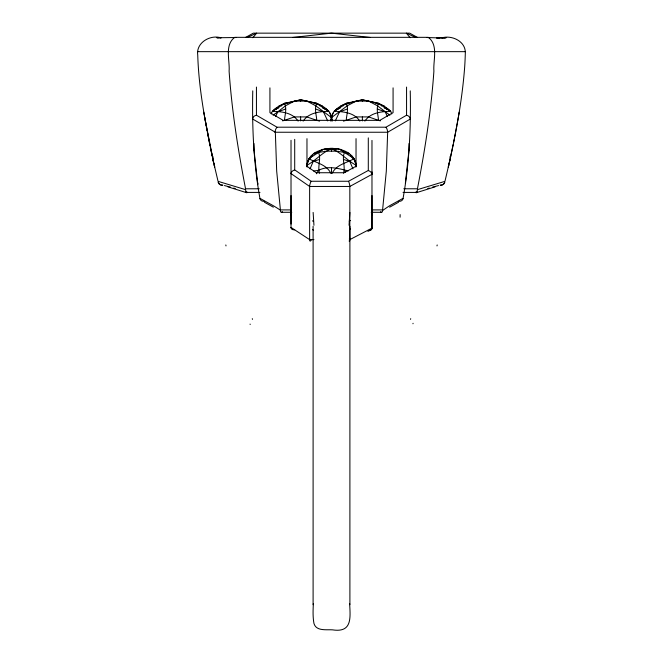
<?xml version="1.0" encoding="UTF-8"?>
<svg xmlns="http://www.w3.org/2000/svg" width="663" height="663" viewBox="0 0 663 663"><rect width="100%" height="100%" fill="white"/><g stroke="black" fill="none" stroke-linecap="round" stroke-linejoin="round"><path stroke-width="0.99" d="M280.499 210.229A275.36 208.29 -57.6 0 0 272.941 205.513L259.921 198.336C253.539 162.907 252.023 126.799 252.76 90.864M271.283 113.986L271.283 113.075C274.126 108.326 279.637 105.649 284.468 103.337C287.145 108.55 284.85 114.84 284.468 120.359L282.595 120.857M291.016 227.359L291.024 140.307M294.704 139.346L294.704 169.885L311.154 181.256L348.547 181.256L368.296 170.474L368.296 137.863M336.298 149.274L336.298 148.81C345.406 149.614 356.321 155.946 356.031 166.247L344.279 172.736L316.243 172.736L306.969 166.28L306.969 138.666M313.939 239.633L309.629 239.592L309.629 186.46L291.024 173.59M319.599 121.114L316.79 120.359C316.417 114.84 314.113 108.55 316.79 103.337C323.494 106.254 332.801 111.492 331.152 120.243L331.301 117.442L315.654 105.732L306.861 101.099L300.646 99.806L284.468 103.337L272.294 111.26C281.734 111.649 292.35 112.461 298.135 121.105M326.702 149.274L326.702 148.81L322.102 149.49L318.571 152.449C321.398 159.186 317.27 166.612 319.533 173.217M343.467 173.217C345.73 166.612 341.602 159.186 344.428 152.449L340.898 149.49C328.566 146.291 307.35 150.178 306.969 166.247M391.717 113.986L390.706 111.26L387.88 108.898L384.068 106.014L378.532 103.337L362.379 99.806L356.139 101.099L347.346 105.732L331.699 117.442L331.848 120.243C330.199 111.492 339.506 106.254 346.21 103.337C348.887 108.55 346.583 114.84 346.21 120.359L343.401 121.114M356.031 166.28L356.031 138.666M371.976 171.883L371.976 228.039L371.976 195.552M380.405 120.857L378.532 120.359C378.15 114.84 375.855 108.55 378.532 103.337L390.706 111.26C381.266 111.649 370.65 112.461 364.865 121.105M406.56 87.06L406.56 115.213L385.982 127.197L277.018 127.197L256.44 115.213L256.44 87.06M291.016 214.92L291.397 212.666M254.045 150.352L257.658 183.27M409.054 143.49L408.963 150.178M410.24 90.864C410.977 126.799 409.461 162.907 403.079 198.336L390.043 205.489A275.369 208.165 60.1 0 0 382.675 210.494M349.873 212.425L349.053 225.296M307.085 167.059L306.969 165.186C315.795 160.661 322.077 152.316 331.492 148.736L331.5 148.189L331.5 151.156M444.948 37.733L436.784 37.99L444.948 37.733L441.84 37.866C451.785 34.89 465.443 41.181 465.327 52.592C465.227 57.151 465.012 61.709 464.73 66.259C461.871 105.152 453.964 143.481 444.939 181.347L417.358 189.668A5.122 1.757 81.6 0 1 415.411 192.287M405.342 183.419L408.955 150.352M448.511 165.858L448.321 167.2L448.718 165.443M355.915 167.059L356.031 165.186C347.205 160.661 340.923 152.316 331.508 148.736M313.359 603.487C313.035 610.159 312.737 616.946 313.972 623.543C316.243 631.325 326.254 629.436 332.511 629.85C352.484 632.966 350.313 617.485 349.641 603.487M209.956 145.197C204.013 115.461 198.668 85.452 197.74 55.079C195.834 42.813 210.196 34.319 221.16 37.866L218.052 37.733L236.243 37.526M459.177 112.196L458.473 116.356M458.978 113.414L458.465 114.542M458.39 116.854L457.694 120.823M457.536 121.694L456.906 125.166M456.749 126.028L455.937 130.362M455.779 131.233L454.685 136.926M454.312 138.832L453.567 142.628M312.53 154.628L312.53 155.241C309.787 157.537 307.665 160.802 307.085 164.358L307.085 163.744M453.185 144.517L450.417 157.777M449.589 161.557L450.003 159.667M450.061 159.393L450.086 159.311A4.906 4.906 0 0 0 449.945 156.708M449.995 159.692L449.638 161.341M449.199 163.322L449.415 162.36M449.357 162.617L449.531 161.83M449.141 163.587L448.636 165.808M449.116 163.678L449.282 162.949M333.017 113.075L331.848 117.094L331.848 116.191M330.713 121.014L331.152 119.34M310.027 168.874L313.234 161.399L319.483 159.476M275.675 116.373L277.797 111.848L285.612 105.732L294.405 101.099L306.861 101.099L316.79 103.337L328.972 111.26C319.533 111.649 308.917 112.461 303.132 121.105M335.296 120.906L339.531 111.848L347.354 109.014M316.359 173.772L318.571 170.341C328.218 165.294 338.561 168.593 348.324 170.88M332.13 173.275C336.622 164.374 346.484 163.081 354.175 158.689L344.428 152.449M252.827 37.741L256.656 33.15L247.548 37.327M274.606 110.075L273.579 111.061L273.579 110.149M336.348 110.075L335.312 111.061L335.312 110.149M273.098 115.205L277.797 111.848L285.612 109.014M389.902 115.205L377.388 105.732L368.595 101.099L356.139 101.099L346.21 103.337L334.028 111.26C343.467 111.649 354.083 112.461 359.868 121.105M275.551 109.635A30.664 16.169 0 0 1 278.949 107.505L275.12 109.586L275.12 108.898M344.511 104.713L340.674 106.014L340.674 107.58L336.862 109.586L336.862 108.898M308.825 159.75L308.825 158.689L318.571 152.449M410.24 119.091L387.656 132.244L275.344 132.244L252.76 119.091M389.645 207.188L398.562 202.24M321.373 150.708L315.928 152.888L315.928 152.275M245.426 37.501L253.357 33.15L409.643 33.15L417.574 37.501M349.285 239.003L350.462 238.373M349.235 221.135L350.528 220.472M349.65 229.282L350.296 228.95M371.976 228.122L349.824 239.616L349.824 186.46A3.796 0.895 76.4 0 0 348.547 181.314M367.899 231.395L370.816 230.011M445.196 38.172L446.63 37.509M426.757 37.526L439.362 37.907M287.071 103.179L300.621 99.806L316.79 103.337M348.804 103.179L362.354 99.806L378.532 103.337M283.582 104.431L286.159 103.511M345.315 104.431L347.893 103.511M278.932 106.014L282.778 104.713M284.468 120.359L294.405 116.92L306.861 116.92L316.79 120.359M346.21 120.359L356.139 116.92L368.595 116.92L378.532 120.359M416.356 192.709L435.119 186.825M416.952 191.889L415.403 192.411L403.013 192.411M427.776 188.499L429.317 188.052M432.409 187.181L438.575 185.557M284.468 103.337L288.877 102.508M346.21 103.337L350.619 102.508M313.698 171.013L318.571 170.341M327.497 148.703L330.696 148.288M292.789 37.459L331.5 33.15L370.211 37.459M289.822 102.433L291.712 102.293M351.564 102.433L353.445 102.293M327.497 149.216L330.696 149.2M332.304 149.2L335.503 149.216M281.327 212.301L291.786 212.268M197.657 51.656L465.343 51.656M309.629 186.46L349.824 186.46L371.976 174.352L371.976 140.407M259.225 188.781L245.55 188.781C238.034 149.871 231.818 110.622 229.1 71.065C229.962 60.432 224.351 45.026 234.727 37.335L428.273 37.335C438.649 45.026 433.038 60.432 433.9 71.065C431.182 110.622 424.966 149.871 417.45 188.781L403.775 188.781M259.987 192.411L247.597 192.411L246.048 191.889M291.347 209.906L280.399 209.906L276.686 171.071L275.344 132.244M371.653 209.906L382.601 209.906L386.314 171.071L387.656 132.244A3.895 1.384 77 0 0 385.982 127.321M371.214 212.268L381.673 212.301M371.288 102.293L373.178 102.433M309.555 102.293L311.436 102.433M332.304 148.288L335.503 148.703M341.627 150.708L347.072 152.888L347.072 152.275M224.425 185.557L230.591 187.181M227.881 186.825L246.644 192.709M233.683 188.052L235.224 188.499M343.517 159.476L349.766 161.399L352.973 168.874M380.222 104.713L384.068 106.014M318.489 104.713L322.326 106.014L322.326 107.58A30.664 16.169 0 0 1 325.707 109.635M376.841 103.511L379.418 104.431M315.107 103.511L317.685 104.431M377.388 109.014L385.203 111.848L387.325 116.373M315.646 109.014L323.469 111.848L327.704 120.906M374.123 102.508L375.929 103.179M312.381 102.508L314.196 103.179M387.88 108.898L387.88 109.586L384.068 107.58A30.664 16.169 0 0 1 387.449 109.635M322.326 107.58L326.138 109.586L326.138 108.898M415.452 37.327L406.344 33.15L410.173 37.741M216.37 37.509L217.804 38.172M264.438 202.24L273.355 207.188M291.024 227.442L309.629 239.625M308.825 158.689C316.516 163.081 326.378 164.374 330.87 173.275M312.571 229.688L313.591 230.351M312.439 220.829L313.45 221.492M355.915 163.744L355.915 164.358C355.335 160.802 353.213 157.537 350.47 155.241L350.47 154.628M388.394 110.075L389.421 111.061L389.421 110.149M326.652 110.075L327.688 111.061L327.688 110.149M204.536 114.542L204.071 113.638L204.527 116.356M344.428 170.341L345.539 172.057M331.152 116.191L331.152 117.094L329.983 113.075M371.603 212.666L371.976 214.92M331.848 119.34L332.287 121.014M214.58 166.753L214.679 167.2L214.489 165.858M214.282 165.443L214.597 166.852M214.19 165.029L214.364 165.808M213.486 161.913L218.061 181.347L245.641 189.668A5.122 1.765 -81.6 0 0 247.589 192.295M213.867 163.62L214.041 164.383M213.726 162.999L213.884 163.678M213.801 163.322L204.61 116.854M213.279 160.968L213.378 161.399M212.997 159.667L213.411 161.557L210.983 150.203M212.939 159.418L212.922 159.335A4.906 4.906 0 0 1 213.055 156.708M213.063 159.974L213.196 160.587M212.218 156.054L210.486 147.791M210.585 148.313L209.815 144.517M209.433 142.628L208.688 138.832M208.315 136.926L207.585 133.13M204.022 113.414L203.823 112.196M206.897 129.5L207.063 130.362M206.732 128.63L206.408 126.898M206.251 126.028L205.936 124.296M205.779 123.426L204.693 117.343M313.947 225.296L313.127 212.425M254.037 150.178L253.946 143.49M393.076 87.864L393.076 112.635L379.849 120.343L283.151 120.343L269.924 112.635L269.924 87.864M386.081 107.514L386.081 108.425M381.838 105.268L381.838 106.179M362.371 99.806L362.371 101.091M362.371 116.928L362.371 120.898M355.567 162.17L355.567 162.634M354.978 160.479L354.978 161.092M354.175 158.689L354.175 159.75M353.147 157.396L353.147 158.018M351.904 156.045L351.904 156.509M349.898 226.29L349.898 604.706M348.854 154.23L348.854 153.178L336.481 151.156L326.519 151.156L314.146 153.178L314.146 154.23M345.141 151.346L345.141 151.819M343.078 150.418L343.078 151.031M342.904 105.268L342.904 106.179M340.898 149.49L340.898 150.551M338.652 107.514L338.652 108.425M338.636 149.142L338.636 149.755M333.92 148.487L333.92 149.109M332.287 114.724L332.287 115.412M331.5 167.797L331.5 173.151M330.713 114.724L330.713 115.412M329.08 148.487L329.08 149.109M324.348 107.514L324.348 108.425M324.364 149.142L324.364 149.755M322.102 149.49L322.102 150.551M320.096 105.268L320.096 106.179M319.922 150.418L319.922 151.031M317.859 151.346L317.859 151.819M313.102 226.29L313.102 604.706M311.096 156.045L311.096 156.509M309.853 157.396L309.853 158.018M308.022 160.479L308.022 161.092M307.433 162.17L307.433 162.634M300.629 99.806L300.629 101.091M300.629 116.928L300.629 120.898M291.016 195.552L291.016 224.069M281.162 105.268L281.162 106.179M276.919 107.514L276.919 108.425M222.428 185.134A5.196 4.542 -60.5 0 1 218.168 182.168A5.196 4.591 -66.9 0 0 222.884 185.159M252.288 318.654A205.066 0.754 75.3 0 1 252.479 319.375M440.572 185.209A5.196 4.591 66.9 0 0 444.79 182.151A5.196 4.542 60.5 0 1 440.116 185.085M410.521 319.375A205.066 0.754 -75.3 0 1 410.712 318.654M250.075 324.083A220.464 0.539 76.7 0 1 250.175 324.522M225.826 244.954A205.513 1.094 79.6 0 1 226.008 245.923M412.958 323.768A220.472 0.547 -76.7 0 1 413.074 323.295M436.992 245.923A205.513 1.094 -79.6 0 1 437.174 244.954M406.56 115.287A3.821 3.083 36.4 0 1 410.314 119.108M275.062 132.509A3.895 1.591 -74.9 0 1 277.018 127.321M252.586 119.116A3.821 3.166 -30 0 1 256.44 115.296M400.145 214.605A209.375 13.384 -83.8 0 1 400.087 217.224M403.137 198.502A5.171 4.309 41.2 0 1 398.778 201.328M264.222 201.287A5.171 4.276 -40.1 0 1 259.855 198.502M257.774 184.72A209.375 15.531 82.4 0 1 257.94 183.112M382.634 210.428A5.254 1.914 75.5 0 1 380.512 211.746M282.488 211.712A5.254 1.906 -75.2 0 1 280.35 210.444M307.375 163.388A24.531 16.998 0 0 1 307.914 161.805M355.086 161.805A24.531 16.998 0 0 1 355.625 163.388M307.068 164.747A24.531 16.998 0 0 1 312.455 155.565M316.036 153.078A24.531 16.998 0 0 1 320.229 151.181M327.787 149.473A24.531 16.998 0 0 1 335.213 149.473M342.771 151.181A24.531 16.998 0 0 1 346.964 153.078M350.545 155.565A24.531 16.998 0 0 1 355.932 164.747M309.588 186.518A3.854 1.061 -73.9 0 1 311.154 181.339M349.186 241.067A5.064 1.177 76.3 0 1 349.078 241.001M349.857 239.683A5.064 1.177 76.3 0 1 349.575 240.967M372.158 228.205A5.279 3.547 37.9 0 1 368.959 230.368M311.204 240.255A5.13 1.384 -73.4 0 1 309.563 239.749M294.704 229.771A5.18 3.564 -33.1 0 1 290.858 227.5M290.916 173.615A3.862 2.561 -31.1 0 1 294.695 169.968M368.313 170.582A3.928 2.536 35.2 0 1 372.109 174.386M331.823 120.799A30.664 16.169 0 0 1 331.699 119.348M331.823 120.393A30.664 16.169 0 0 1 331.699 118.934M337.293 109.635A30.664 16.169 0 0 1 340.683 107.505M331.301 119.348A30.664 16.169 0 0 1 331.177 120.799M331.301 118.934A30.664 16.169 0 0 1 331.177 120.393"/></g></svg>
